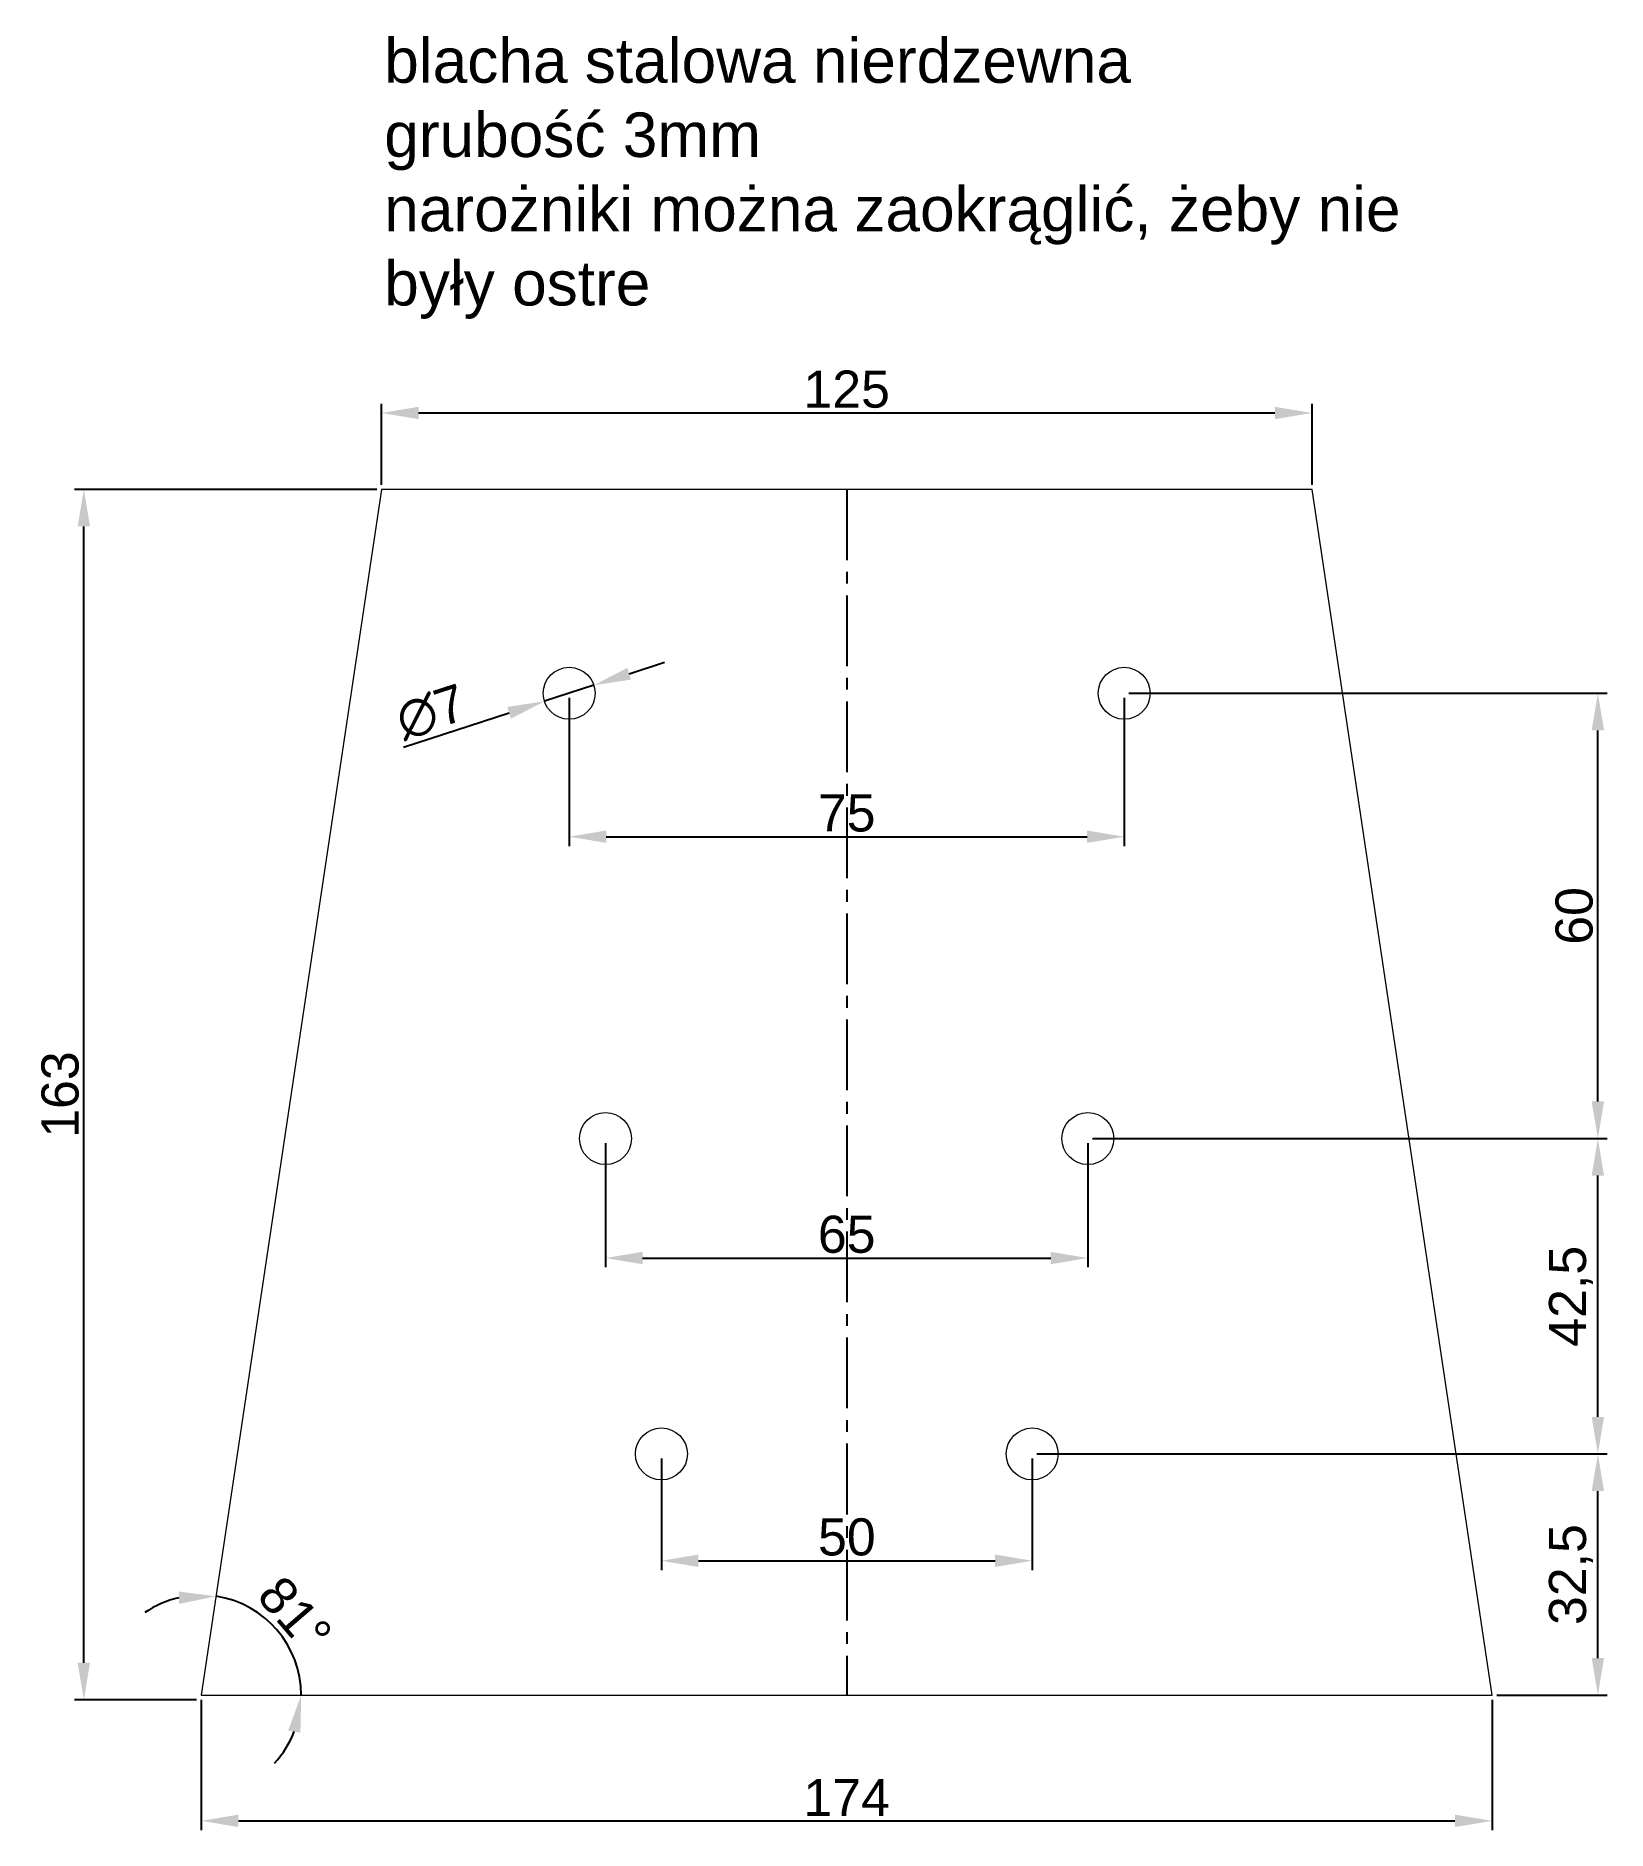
# Model space of a CAD drawing. Header units: millimetres. Extents: x 1274 to 1486, y 1629 to 1870.
import ezdxf

# ---------------------------------------------------------------- set-up
doc = ezdxf.new("R2010")
doc.units = ezdxf.units.MM
doc.linetypes.add('CENTER2', pattern=[28.575, 19.05, -3.175, 3.175, -3.175])
doc.layers.add('wymiary', color=254, linetype='Continuous')
doc.styles.get("Standard").update_dxf_attribs({"font": 'ARIAL.TTF'})
doc.dimstyles.new('ISO-25', dxfattribs={"dimtxt": 2.5, "dimasz": 2.5, "dimexe": 1.25, "dimexo": 0.625, "dimtad": 1, "dimtxsty": 'Standard', "dimcen": 2.5, "dimadec": 0, "dimazin": 0, "dimtfac": 1, "dimtmove": 0, "dimatfit": 3, "dimfxl": 1, "dimarcsym": 0})

# ---------------------------------------------------------------- blocks, each defined once
blk = doc.blocks.new('*D25')
at = {"layer": 'Defpoints', "color": 0}
for p in [(1296.51, 1646.79), (1470.46, 1646.79), (1470.46, 1629.85)]:
    blk.add_point(p, dxfattribs=at)
at = {"layer": 'wymiary', "color": 0, "lineweight": -2}
for p, q in [((1296.51, 1646.16), (1296.51, 1628.6)), ((1470.46, 1646.16), (1470.46, 1628.6)), ((1301.51, 1629.85), (1465.46, 1629.85))]:
    blk.add_line(p, q, dxfattribs=at)
at = {"layer": 'wymiary', "color": 0}
for points in [[(1301.51, 1630.69), (1301.51, 1629.02), (1296.51, 1629.85)], [(1465.46, 1629.02), (1465.46, 1630.69), (1470.46, 1629.85)]]:
    blk.add_solid(points, dxfattribs=at)
at = {"layer": 'wymiary', "color": 0, "insert": (1383.49, 1632.99), "char_height": 5, "attachment_point": 5}
blk.add_mtext('174', dxfattribs=at)
blk = doc.blocks.new('*D26')
at = {"layer": 'Defpoints', "color": 0}
for p in [(1446.2, 1819.56), (1320.79, 1809.27), (1446.2, 1809.27)]:
    blk.add_point(p, dxfattribs=at)
at = {"layer": 'wymiary', "color": 0, "lineweight": -2}
for p, q in [((1320.79, 1809.89), (1320.79, 1820.81)), ((1446.2, 1809.89), (1446.2, 1820.81)), ((1325.79, 1819.56), (1441.2, 1819.56))]:
    blk.add_line(p, q, dxfattribs=at)
at = {"layer": 'wymiary', "color": 0}
for points in [[(1325.79, 1820.39), (1325.79, 1818.73), (1320.79, 1819.56)], [(1441.2, 1818.73), (1441.2, 1820.39), (1446.2, 1819.56)]]:
    blk.add_solid(points, dxfattribs=at)
at = {"layer": 'wymiary', "color": 0, "insert": (1383.49, 1822.74), "char_height": 5, "attachment_point": 5}
blk.add_mtext('125', dxfattribs=at)
blk = doc.blocks.new('*D27')
at = {"layer": 'Defpoints', "color": 0}
for p in [(1280.69, 1809.27), (1320.79, 1809.27), (1296.51, 1646.16)]:
    blk.add_point(p, dxfattribs=at)
at = {"layer": 'wymiary', "color": 0, "lineweight": -2}
for p, q in [((1320.17, 1809.27), (1279.44, 1809.27)), ((1280.69, 1651.16), (1280.69, 1804.27)), ((1295.89, 1646.16), (1279.44, 1646.16))]:
    blk.add_line(p, q, dxfattribs=at)
at = {"layer": 'wymiary', "color": 0}
for points in [[(1281.52, 1804.27), (1279.85, 1804.27), (1280.69, 1809.27)], [(1279.85, 1651.16), (1281.52, 1651.16), (1280.69, 1646.16)]]:
    blk.add_solid(points, dxfattribs=at)
at = {"layer": 'wymiary', "color": 0, "insert": (1277.51, 1727.72), "char_height": 5, "attachment_point": 5, "rotation": 90}
blk.add_mtext('163', dxfattribs=at)
blk = doc.blocks.new('*D28')
at = {"layer": 'Defpoints', "color": 0}
for p in [(1358.52, 1679.29), (1408.49, 1679.29), (1408.49, 1664.9)]:
    blk.add_point(p, dxfattribs=at)
at = {"layer": 'wymiary', "color": 0, "lineweight": -2}
for p, q in [((1358.52, 1678.66), (1358.52, 1663.65)), ((1408.49, 1678.66), (1408.49, 1663.65)), ((1363.52, 1664.9), (1403.49, 1664.9))]:
    blk.add_line(p, q, dxfattribs=at)
at = {"layer": 'wymiary', "color": 0}
for points in [[(1363.52, 1665.73), (1363.52, 1664.06), (1358.52, 1664.9)], [(1403.49, 1664.06), (1403.49, 1665.73), (1408.49, 1664.9)]]:
    blk.add_solid(points, dxfattribs=at)
at = {"layer": 'wymiary', "color": 0, "insert": (1383.51, 1668.08), "char_height": 5, "attachment_point": 5}
blk.add_mtext('50', dxfattribs=at)
blk = doc.blocks.new('*D29')
at = {"layer": 'Defpoints', "color": 0}
for p in [(1350.99, 1721.79), (1415.99, 1721.79), (1415.99, 1705.69)]:
    blk.add_point(p, dxfattribs=at)
at = {"layer": 'wymiary', "color": 0, "lineweight": -2}
for p, q in [((1350.99, 1721.16), (1350.99, 1704.44)), ((1415.99, 1721.16), (1415.99, 1704.44)), ((1355.99, 1705.69), (1410.99, 1705.69))]:
    blk.add_line(p, q, dxfattribs=at)
at = {"layer": 'wymiary', "color": 0}
for points in [[(1355.99, 1706.52), (1355.99, 1704.85), (1350.99, 1705.69)], [(1410.99, 1704.85), (1410.99, 1706.52), (1415.99, 1705.69)]]:
    blk.add_solid(points, dxfattribs=at)
at = {"layer": 'wymiary', "color": 0, "insert": (1383.49, 1708.86), "char_height": 5, "attachment_point": 5}
blk.add_mtext('65', dxfattribs=at)
blk = doc.blocks.new('*D30')
at = {"layer": 'Defpoints', "color": 0}
for p in [(1346.09, 1781.79), (1420.89, 1781.79), (1420.89, 1762.46)]:
    blk.add_point(p, dxfattribs=at)
at = {"layer": 'wymiary', "color": 0, "lineweight": -2}
for p, q in [((1346.09, 1781.16), (1346.09, 1761.21)), ((1420.89, 1781.16), (1420.89, 1761.21)), ((1351.09, 1762.46), (1415.89, 1762.46))]:
    blk.add_line(p, q, dxfattribs=at)
at = {"layer": 'wymiary', "color": 0}
for points in [[(1351.09, 1763.3), (1351.09, 1761.63), (1346.09, 1762.46)], [(1415.89, 1761.63), (1415.89, 1763.3), (1420.89, 1762.46)]]:
    blk.add_solid(points, dxfattribs=at)
at = {"layer": 'wymiary', "color": 0, "insert": (1383.49, 1765.63), "char_height": 5, "attachment_point": 5}
blk.add_mtext('75', dxfattribs=at)
blk = doc.blocks.new('*D31')
at = {"layer": 'Defpoints', "color": 0}
for p in [(1408.49, 1679.29), (1484.72, 1679.29), (1470.46, 1646.79)]:
    blk.add_point(p, dxfattribs=at)
at = {"layer": 'wymiary', "color": 0, "lineweight": -2}
for p, q in [((1409.12, 1679.29), (1485.97, 1679.29)), ((1484.72, 1651.79), (1484.72, 1674.29)), ((1471.09, 1646.79), (1485.97, 1646.79))]:
    blk.add_line(p, q, dxfattribs=at)
at = {"layer": 'wymiary', "color": 0}
for points in [[(1485.55, 1674.29), (1483.88, 1674.29), (1484.72, 1679.29)], [(1483.88, 1651.79), (1485.55, 1651.79), (1484.72, 1646.79)]]:
    blk.add_solid(points, dxfattribs=at)
at = {"layer": 'wymiary', "color": 0, "insert": (1481.09, 1663.04), "char_height": 5, "attachment_point": 5, "rotation": 90}
blk.add_mtext('32,5', dxfattribs=at)
blk = doc.blocks.new('*D32')
at = {"layer": 'Defpoints', "color": 0}
for p in [(1415.99, 1721.79), (1484.72, 1721.79), (1408.49, 1679.29)]:
    blk.add_point(p, dxfattribs=at)
at = {"layer": 'wymiary', "color": 0, "lineweight": -2}
for p, q in [((1416.62, 1721.79), (1485.97, 1721.79)), ((1484.72, 1684.29), (1484.72, 1716.79)), ((1409.12, 1679.29), (1485.97, 1679.29))]:
    blk.add_line(p, q, dxfattribs=at)
at = {"layer": 'wymiary', "color": 0}
for points in [[(1485.55, 1716.79), (1483.88, 1716.79), (1484.72, 1721.79)], [(1483.88, 1684.29), (1485.55, 1684.29), (1484.72, 1679.29)]]:
    blk.add_solid(points, dxfattribs=at)
at = {"layer": 'wymiary', "color": 0, "insert": (1481.09, 1700.54), "char_height": 5, "attachment_point": 5, "rotation": 90}
blk.add_mtext('42,5', dxfattribs=at)
blk = doc.blocks.new('*D33')
at = {"layer": 'Defpoints', "color": 0}
for p in [(1420.89, 1781.79), (1484.72, 1781.79), (1415.99, 1721.79)]:
    blk.add_point(p, dxfattribs=at)
at = {"layer": 'wymiary', "color": 0, "lineweight": -2}
for p, q in [((1421.52, 1781.79), (1485.97, 1781.79)), ((1484.72, 1726.79), (1484.72, 1776.79)), ((1416.62, 1721.79), (1485.97, 1721.79))]:
    blk.add_line(p, q, dxfattribs=at)
at = {"layer": 'wymiary', "color": 0}
for points in [[(1485.55, 1776.79), (1483.88, 1776.79), (1484.72, 1781.79)], [(1483.88, 1726.79), (1485.55, 1726.79), (1484.72, 1721.79)]]:
    blk.add_solid(points, dxfattribs=at)
at = {"layer": 'wymiary', "color": 0, "insert": (1481.54, 1751.79), "char_height": 5, "attachment_point": 5, "rotation": 90}
blk.add_mtext('60', dxfattribs=at)
blk = doc.blocks.new('*D34')
at = {"layer": 'Defpoints', "color": 0}
for p in [(1349.42, 1782.87), (1342.76, 1780.71)]:
    blk.add_point(p, dxfattribs=at)
at = {"layer": 'wymiary', "color": 0, "lineweight": -2}
for p, q in [((1354.17, 1784.42), (1358.93, 1785.97)), ((1349.42, 1782.87), (1342.76, 1780.71)), ((1323.77, 1774.53), (1338.01, 1779.16))]:
    blk.add_line(p, q, dxfattribs=at)
at = {"layer": 'wymiary', "color": 0}
for points in [[(1353.92, 1785.21), (1354.43, 1783.63), (1349.42, 1782.87)], [(1338.26, 1778.37), (1337.75, 1779.95), (1342.76, 1780.71)]]:
    blk.add_solid(points, dxfattribs=at)
at = {"layer": 'wymiary', "color": 0, "insert": (1327.49, 1779.23), "char_height": 5, "attachment_point": 5, "rotation": 18.0172}
blk.add_mtext('∅7', dxfattribs=at)
blk = doc.blocks.new('*D35')
at = {"layer": 'Defpoints', "color": 0}
for p in [(1320.79, 1809.27), (1308.5, 1652.94), (1296.51, 1646.79), (1296.51, 1646.79), (1470.46, 1646.79)]:
    blk.add_point(p, dxfattribs=at)
at = {"layer": 'wymiary', "color": 0, "lineweight": -2}
for start, end in [(102.891, 124.2821), (0, 81.5), (317.2179, 338.609)]:
    blk.add_arc((1296.51, 1646.79), 13.47, start, end, dxfattribs=at)
at = {"layer": 'wymiary', "color": 0}
for points in [[(1293.54, 1659.09), (1293.47, 1660.75), (1298.5, 1660.11)], [(1309.87, 1641.72), (1308.23, 1642.03), (1309.98, 1646.79)]]:
    blk.add_solid(points, dxfattribs=at)
at = {"layer": 'wymiary', "color": 0, "insert": (1309.12, 1657.66), "char_height": 5, "attachment_point": 5, "rotation": 310.75}
blk.add_mtext('81%%d', dxfattribs=at)

msp = doc.modelspace()

# ---------------------------------------------------------------- linework, layer by layer
at = {"color": 1, "lineweight": 5}
msp.add_lwpolyline([(1296.511, 1646.79), (1470.461, 1646.79), (1446.196, 1809.267), (1320.793, 1809.267), (1296.511, 1646.79)], close=True, dxfattribs=at)
for centre in [(1346.09, 1781.79), (1420.89, 1781.79), (1350.99, 1721.79), (1415.99, 1721.79), (1358.525, 1679.29), (1408.49, 1679.29)]:
    msp.add_circle(centre, 3.5, dxfattribs=at)
at = {"layer": 'wymiary', "linetype": 'CENTER2', "ltscale": 0.5}
msp.add_lwpolyline([(1383.495, 1809.267), (1383.495, 1646.79)], dxfattribs=at)

# ---------------------------------------------------------------- texts
at = {"layer": 'wymiary', "insert": (1321.171, 1870.053), "char_height": 6, "width": 152.43109, "attachment_point": 1}
msp.add_mtext('blacha stalowa nierdzewna\\Pgrubość 3mm\\Pnarożniki można zaokrąglić, żeby nie były ostre', dxfattribs=at)

# ---------------------------------------------------------------- dimensions: what is measured, and where the dimension line sits
at = {"layer": 'wymiary'}
for base, p1, p2, picture, middle in [((1446.196, 1819.561), (1320.793, 1809.267), (1446.196, 1809.267), '*D26', (1383.495, 1822.739)), ((1420.89, 1762.463), (1346.09, 1781.79), (1420.89, 1781.79), '*D30', (1383.49, 1765.631)), ((1415.99, 1705.686), (1350.99, 1721.79), (1415.99, 1721.79), '*D29', (1383.49, 1708.863)), ((1408.49, 1664.898), (1358.525, 1679.29), (1408.49, 1679.29), '*D28', (1383.507, 1668.076)), ((1470.461, 1629.854), (1296.511, 1646.79), (1470.461, 1646.79), '*D25', (1383.486, 1632.989))]:
    dim = msp.add_linear_dim(base=base, p1=p1, p2=p2, dimstyle='ISO-25', override={"dimtxt": 5, "dimasz": 5, "dimdec": 0}, dxfattribs=at)
    dim.commit()
    dim.dimension.update_dxf_attribs({"geometry": picture, "text_midpoint": middle})
for base, p1, p2, override, picture, middle in [((1280.686, 1809.267), (1296.511, 1646.165), (1320.793, 1809.267), {"dimtxt": 5, "dimasz": 5, "dimdec": 0}, '*D27', (1277.507, 1727.716)), ((1484.715, 1781.79), (1415.99, 1721.79), (1420.89, 1781.79), {"dimtxt": 5, "dimasz": 5, "dimtmove": 1}, '*D33', (1481.537, 1751.79)), ((1484.715, 1721.79), (1408.49, 1679.29), (1415.99, 1721.79), {"dimtxt": 5, "dimasz": 5, "dimtmove": 1}, '*D32', (1481.085, 1700.54)), ((1484.715, 1679.29), (1470.461, 1646.79), (1408.49, 1679.29), {"dimtxt": 5, "dimasz": 5}, '*D31', (1481.085, 1663.04))]:
    dim = msp.add_linear_dim(base=base, p1=p1, p2=p2, angle=90, dimstyle='ISO-25', override=override, dxfattribs=at)
    dim.commit()
    dim.dimension.update_dxf_attribs({"geometry": picture, "text_midpoint": middle})
dim = msp.add_angular_dim_2l(base=(1308.4955, 1652.9404), line1=((1320.7933, 1809.2668), (1296.5109, 1646.79)), line2=((1296.5109, 1646.79), (1470.4609, 1646.79)), dimstyle='ISO-25', override={"dimtxt": 5, "dimasz": 5}, dxfattribs=at)
dim.commit()
dim.dimension.update_dxf_attribs({"geometry": '*D35', "text_midpoint": (1309.1232, 1657.6574)})
dim = msp.add_diameter_dim_2p(p1=(1349.418, 1782.873), p2=(1342.762, 1780.707), dimstyle='ISO-25', override={"dimtxt": 5, "dimasz": 5}, dxfattribs=at)
dim.commit()
dim.dimension.update_dxf_attribs({"geometry": '*D34', "text_midpoint": (1327.486, 1779.228)})

doc.saveas('drawing.dxf')
